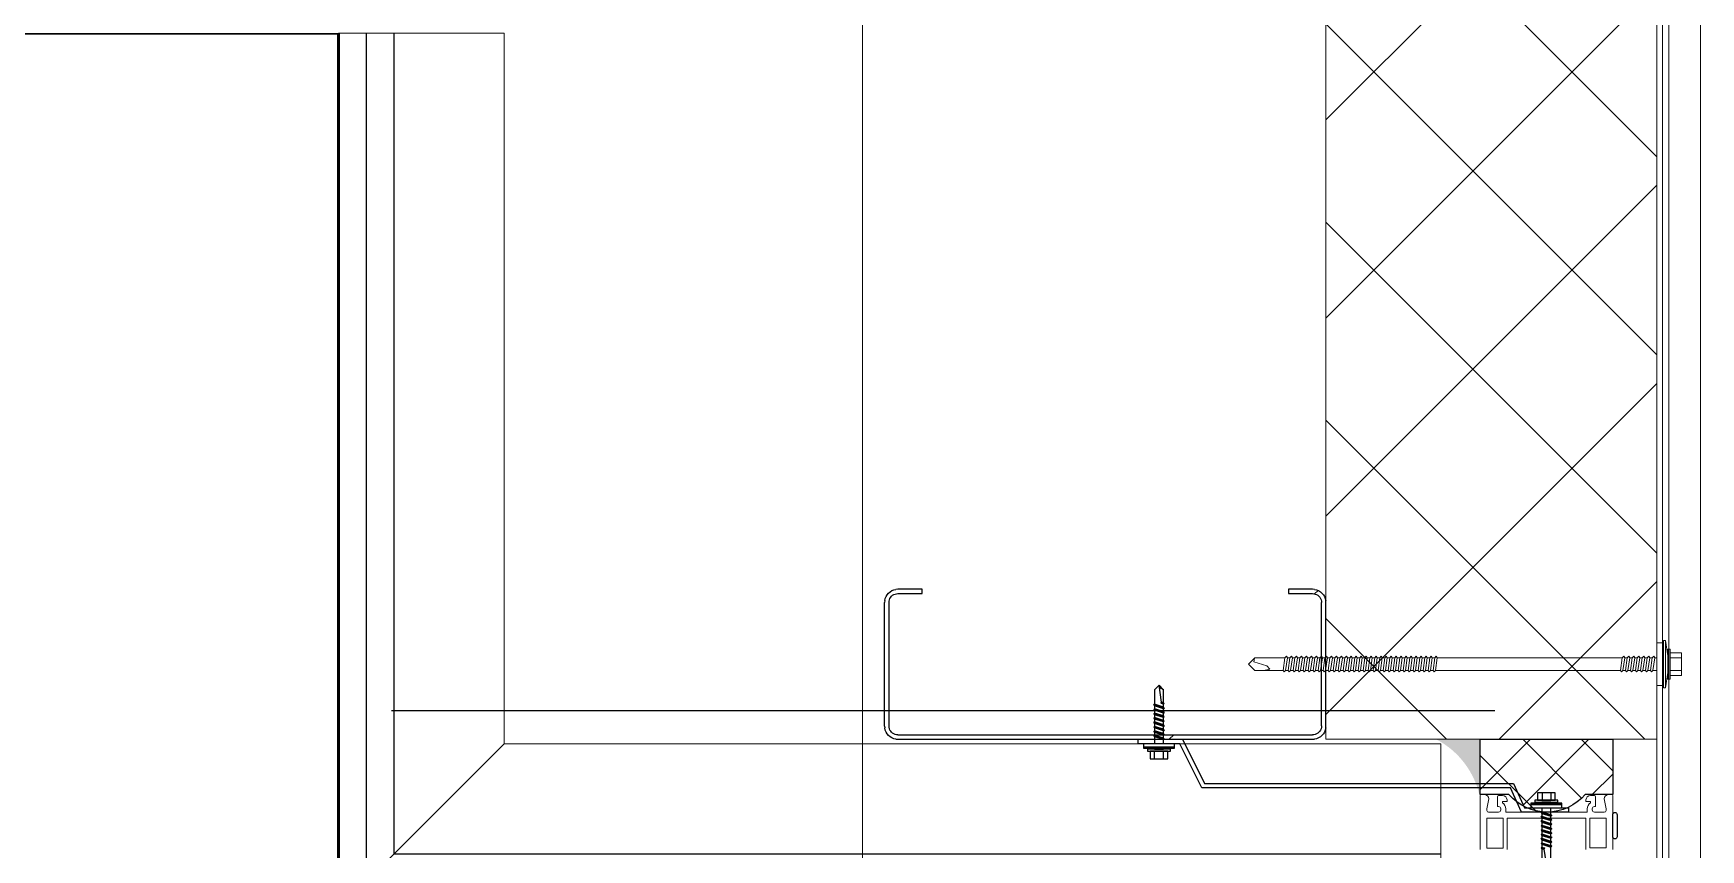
# Model space of a CAD drawing. Header units: metres. Extents: x -7665 to -5405, y -4871 to -3608.
# Drawn here: x -5483.862 to -5483.106, y -4858.132 to -4857.762 of the extents above; entities that cross this region are included whole.
import ezdxf

# ---------------------------------------------------------------- set-up
doc = ezdxf.new("R2010")
doc.units = ezdxf.units.M
doc.linetypes.add('XKITLINE00', pattern=[0])
doc.linetypes.add('Xref_level ST-8$0$DASHDOT', pattern=[25.4, 12.7, -6.35, 0, -6.35])
doc.layers.add('_5-1_Площадь помещений', color=2, linetype='Continuous', lineweight=30, plot=False)
for name, color, linetype in [('A-Wall', 113, 'Continuous'), ('A-WALL-PATT', 181, 'Continuous'), ('Part', 7, 'Continuous'), ('S-METL', 7, 'Continuous'), ('Стены ГКЛ (графика)', 7, 'Continuous')]:
    doc.layers.add(name, color=color, linetype=linetype)
for name, color, linetype, lineweight in [('S-WALL-PATT', 7, 'Continuous', 0), ('Выноски', 7, 'Continuous', 15), ('Обобщенные модели', 7, 'Continuous', 18), ('ОСИ', 250, 'Xref_level ST-8$0$DASHDOT', 5), ('Цоколь', 252, 'Continuous', 18)]:
    doc.layers.add(name, color=color, linetype=linetype, lineweight=lineweight)
doc.layers.add('ГКЛ (контур)', color=255, linetype='Continuous', plot=False)
doc.layers.add('Окна', color=7, linetype='Continuous', lineweight=9, true_color=0x0080c0)
pattern_1 = [(0, (12, 6), (3, 300), [3, -300]), (10, (108, 12), (-49.14003004104248, 295.9632704366632), [2.999999999999999, -299.9999999999998]), (20, (54, 78), (-99.78696513534288, 282.9338466657496), [3, -300]), (29.99999999999999, (120, 126), (-147.4019237886467, 261.3076211353316), [3, -300]), (40, (42.00000000000001, 144), (-190.5381495766049, 231.741695764753), [2.999999999999999, -299.9999999999998]), (49.99999999999999, (66, 216), (-227.8849701066338, 195.1344162353187), [3, -300]), (59.99999999999999, (24, 270), (-258.3076211353316, 152.5980762113534), [3, -300]), (70, (120, 264), (-280.8817258057955, 105.4251208600584), [2.999999999999999, -299.9999999999998]), (80, (192, 276), (-294.9213813706616, 55.04887655911575), [2.999999999999999, -299.9999999999998]), (90, (228, 204), (-300, 3.000000000000018), [3, -300]), (99.99999999999997, (288, 198), (-295.9632704366632, -49.14003004104247), [3, -299.9999999999999]), (110, (288, 90), (-282.9338466657496, -99.78696513534288), [3, -300]), (120, (234, 54), (-261.3076211353316, -147.4019237886466), [2.999999999999999, -299.9999999999998]), (130, (150, 72), (-231.741695764753, -190.5381495766049), [3, -300]), (140, (204, 126), (-195.1344162353188, -227.8849701066338), [3, -300]), (150, (150, 180), (-152.5980762113533, -258.3076211353316), [3, -300]), (160.0000000000001, (276, 12), (-105.4251208600585, -280.8817258057954), [3, -300])]

# ---------------------------------------------------------------- blocks, each defined once
blk = doc.blocks.new('*U53')
at = {"layer": 'S-WALL-PATT', "lineweight": 0, "true_color": 0x636466}
h = blk.add_hatch(dxfattribs=at)
h.set_pattern_fill('ANSI37', color=251, scale=20)
h.set_pattern_definition([(45, (0, 0), (-44.90128060534577, 44.90128060534577), []), (135, (0, 0), (-44.90128060534577, -44.90128060534576), [])])
h.paths.add_polyline_path([(-150, 0), (-1.4210854715202e-14, 0), (1.4210854715202e-14, 4329.999999999999), (-150, 4329.999999999999)])
at = {"color": 0}
blk.add_lwpolyline([(-150, 0), (0, 0), (0, 4329.999999999999), (-150, 4329.999999999999)], close=True, dxfattribs=at)
blk = doc.blocks.new('СТ1')
at = {"layer": 'Part', "linetype": 'XKITLINE00'}
for p, q in [((5.146110970526934, 70.90423054539133), (6, 70.96530189411715)), ((6.071430181153119, 68.96530189411715), (5.431467703077942, 68.91953087435104)), ((6, 70.96530189411715), (62, 70.96530189411715)), ((6.071430181153119, 68.96530189411715), (61.92856981884688, 68.96530189411715)), ((62.56853229692206, 68.91953087435104), (61.92856981884688, 68.96530189411715)), ((62, 70.96530189411715), (62.85388902947307, 70.90423054539133)), ((0, 64.96530189411715), (0.06107134884223342, 65.81919092370663)), ((0, -123.0346981058829), (0, 64.96530189411715)), ((2.045771019998938, 65.53383419092279), (2, 64.89387171296403)), ((2, -122.9632679247297), (2, 64.89387171296403)), ((65.87564456090331, 65.87564456101973), (67.45779197197407, 67.45779197209049)), ((66, 64.89387171296403), (65.95422898046672, 65.53383419092279)), ((66, 53.96530189411715), (66, 64.89387171296403)), ((67.93892865115777, 65.81919092370663), (68, 64.96530189411715)), ((68, 64.96530189411715), (68, 53.96530189411715)), ((68, 53.96530189411715), (66, 53.96530189411715)), ((0, 0), (2, 2)), ((66, -112.0346981058829), (68, -112.0346981058829)), ((66, -122.9632679247297), (66, -112.0346981058829)), ((68, -112.0346981058829), (68, -123.0346981058829)), ((0.06107134884223342, -123.8885871354723), (0, -123.0346981058829)), ((2, -122.9632679247297), (2.045771019998938, -123.6032304026885)), ((5.431467703077942, -126.9889270861167), (6.071430181153119, -127.0346981058829)), ((6.071430181153119, -127.0346981058829), (61.92856981884688, -127.0346981058829)), ((61.92856981884688, -127.0346981058829), (62.56853229692206, -126.9889270861167)), ((65.95422898046672, -123.6032304026885), (66, -122.9632679247297)), ((68, -123.0346981058829), (67.93892865115777, -123.8885871354723)), ((6, -129.0346981058829), (5.146110970526934, -128.973626757157)), ((6, -129.0346981058829), (62, -129.0346981058829)), ((62.85388902947307, -128.973626757157), (62, -129.0346981058829))]:
    blk.add_line(p, q, dxfattribs=at)
for centre, radius, start, end in [((6, 64.96530189411715), 5.99999999999228, 98.18181817978395, 171.8181818202161), ((6, 64.96530189411715), 3.994891212612249, 98.18181817978395, 171.8181818202161), ((62, 64.96530189411715), 3.994891212614952, 8.181818179783926, 81.81818182021608), ((62, 64.96530189411715), 5.999999999996499, 8.181818179783926, 81.81818182021608), ((6, -123.0346981058829), 6.000000000000719, 188.1818181797839, 261.8181818202161), ((6, -123.0346981058829), 3.994891212611036, 188.1818181797839, 261.8181818202161), ((62, -123.0346981058829), 3.994891212615256, 278.1818181797839, 351.8181818202161), ((62, -123.0346981058829), 5.999999999992887, 278.1818181797839, 351.8181818202161)]:
    blk.add_arc(centre, radius, start, end, dxfattribs=at)
blk = doc.blocks.new('scr_swp_150')
at = {"color": 0, "lineweight": 0, "ltscale": 10}
for p, q in [((-4, 10.75821146399539), (-5, 3.75821146402086)), ((-3, 10.75821146399539), (-4, 10.75821146399539)), ((-4, 10.75821146399539), (-4, -10.75821146399539)), ((-3, -10.75821146399539), (-3, 10.75821146399539)), ((0, 9.625768151992816), (-3, 9.625768151992816)), ((-3, 9.625768151992816), (-3, -9.625768151992816)), ((0, -9.625768151992816), (0, 9.625768151992816)), ((-6, 5.095994904011604), (-11.20000000000073, 5.095994904011604)), ((-11.20000000000073, 5.095994904011604), (-11.20000000000073, -5.095994904011604)), ((-6, 2.831108280006447), (-11.20000000000073, 2.831108280006447)), ((-5, 6.794659872000921), (-6, 6.794659872000921)), ((-6, 6.794659872000921), (-6, -6.794659872000921)), ((-6, -5.095994904011604), (-6, 5.095994904011604)), ((-5, -6.794659872000921), (-5, 6.794659872000921)), ((0.9606996713409899, 2.831108280006447), (0, 2.831108280006447)), ((0.9606996713409899, 2.831108280006447), (1.413676996085997, 3.623818598440266)), ((1.753409989687498, -2.831108279977343), (0.9606996713409899, 2.831108280006447)), ((1.413676996085997, 3.623818598440266), (2.093142983285361, 2.831108280006447)), ((3.22558629528794, 2.831108280006447), (2.093142983285361, 2.831108280006447)), ((2.093142983285361, 2.831108280006447), (2.885853301690076, -2.831108279977343)), ((3.22558629528794, 2.831108280006447), (2.093142983285361, 2.831108280006447)), ((3.22558629528794, 2.831108280006447), (3.678563620120258, 3.623818598440266)), ((4.018296613721759, -2.831108279977343), (3.22558629528794, 2.831108280006447)), ((3.678563620120258, 3.623818598440266), (4.358029607319622, 2.831108280006447)), ((5.490472919322201, 2.831108280006447), (4.358029607319622, 2.831108280006447)), ((4.358029607319622, 2.831108280006447), (5.150739925724338, -2.831108279977343)), ((5.490472919322201, 2.831108280006447), (4.358029607319622, 2.831108280006447)), ((5.490472919322201, 2.831108280006447), (5.943450244067208, 3.623818598440266)), ((6.283183237726917, -2.831108279977343), (5.490472919322201, 2.831108280006447)), ((5.943450244067208, 3.623818598440266), (6.62291623132478, 2.831108280006447)), ((7.755359543298255, 2.831108280006447), (6.62291623132478, 2.831108280006447)), ((6.62291623132478, 2.831108280006447), (7.415626549700391, -2.831108279977343)), ((7.755359543298255, 2.831108280006447), (6.622916231266572, 2.831108280006447)), ((7.755359543298255, 2.831108280006447), (8.208336868101469, 3.623818598440266)), ((8.54806986170297, -2.831108279977343), (7.755359543298255, 2.831108280006447)), ((8.208336868101469, 3.623818598440266), (8.887802855300833, 2.831108280006447)), ((10.02024616730341, 2.831108280006447), (8.887802855300833, 2.831108280006447)), ((8.887802855300833, 2.831108280006447), (9.680513173705549, -2.831108279977343)), ((10.02024616730341, 2.831108280006447), (8.887802855300833, 2.831108280006447)), ((10.02024616730341, 2.831108280006447), (10.47322349210663, 3.623818598440266)), ((10.81295648570813, -2.831108279977343), (10.02024616730341, 2.831108280006447)), ((10.47322349210663, 3.623818598440266), (11.15268947930599, 2.831108280006447)), ((12.28513279133767, 2.831108280006447), (11.15268947930599, 2.831108280006447)), ((11.15268947930599, 2.831108280006447), (11.9453997976816, -2.831108279977343)), ((12.28513279133767, 2.831108280006447), (11.15268947930599, 2.831108280006447)), ((12.28513279133767, 2.831108280006447), (12.73811011608268, 3.623818598440266)), ((13.07784310968418, -2.831108279977343), (12.28513279133767, 2.831108280006447)), ((12.73811011608268, 3.623818598440266), (13.41757610328204, 2.831108280006447)), ((14.55001941528462, 2.831108280006447), (13.41757610328204, 2.831108280006447)), ((13.41757610328204, 2.831108280006447), (14.21028642168676, -2.831108279977343)), ((14.55001941528462, 2.831108280006447), (13.41757610328204, 2.831108280006447)), ((14.55001941528462, 2.831108280006447), (15.00299674011694, 3.623818598440266)), ((15.34272973371844, -2.831108279977343), (14.55001941528462, 2.831108280006447)), ((15.00299674011694, 3.623818598440266), (15.68246272731631, 2.831108280006447)), ((99.5005885280043, 2.831108280011904), (15.68246272731631, 2.831108280006447)), ((15.68246272731631, 2.831108280006447), (16.47517304572102, -2.831108279977343)), ((16.81490603931888, 2.831108280008266), (15.68246272731631, 2.831108280006447)), ((99.5005885280043, 2.831108280011904), (99.95356585284026, 3.623818598445723)), ((100.2932988464381, -2.831108279971886), (99.5005885280043, 2.831108280011904)), ((99.95356585284026, 3.623818598445723), (100.633031840036, 2.831108280011904)), ((100.633031840036, 2.831108280011904), (101.4257421584407, -2.831108279971886)), ((101.7654751520386, 2.831108280011904), (100.633031840036, 2.831108280011904)), ((101.7654751520968, 2.831108280011904), (102.2184524768454, 3.623818598445723)), ((102.5581854704433, -2.831108279971886), (101.7654751520968, 2.831108280011904)), ((102.2184524768454, 3.623818598445723), (102.8979184640411, 2.831108280011904)), ((102.8979184640411, 2.831108280011904), (103.6906287824459, -2.831108279971886)), ((104.0303617760437, 2.831108280011904), (102.8979184640411, 2.831108280011904)), ((104.0303617760437, 2.831108280011904), (104.4833391008797, 3.623818598445723)), ((104.8230720944775, -2.831108279971886), (104.0303617760437, 2.831108280011904)), ((104.4833391008797, 3.623818598445723), (105.1628050880754, 2.831108280011904)), ((105.1628050880754, 2.831108280011904), (105.9555154064801, -2.831108279971886)), ((106.295248400078, 2.831108280011904), (105.1628050880754, 2.831108280011904)), ((106.295248400078, 2.831108280011904), (106.7482257248266, 3.623818598445723)), ((107.0879587184827, -2.831108279971886), (106.295248400078, 2.831108280011904)), ((106.7482257248266, 3.623818598445723), (107.4276917120806, 2.831108280011904)), ((107.4276917120806, 2.831108280011904), (108.2204020304562, -2.831108279971886)), ((108.560135024054, 2.831108280011904), (107.4276917120224, 2.831108280011904)), ((108.560135024054, 2.831108280011904), (109.0131123488609, 3.623818598445723)), ((109.3528453424587, -2.831108279971886), (108.560135024054, 2.831108280011904)), ((109.0131123488609, 3.623818598445723), (109.6925783360566, 2.831108280011904)), ((109.6925783360566, 2.831108280011904), (110.4852886544613, -2.831108279971886)), ((110.8250216480592, 2.831108280011904), (109.6925783360566, 2.831108280011904)), ((110.8250216480592, 2.831108280011904), (111.277998972866, 3.623818598445723)), ((111.6177319664639, -2.831108279971886), (110.8250216480592, 2.831108280011904)), ((111.277998972866, 3.623818598445723), (111.9574649600618, 2.831108280011904)), ((111.9574649600618, 2.831108280011904), (112.7501752784374, -2.831108279970067)), ((113.0899082720935, 2.831108280013723), (111.9574649600618, 2.831108280011904)), ((113.0899082720935, 2.831108280013723), (113.5428855968421, 3.623818598447542)), ((113.88261859044, -2.831108279970067), (113.0899082720935, 2.831108280013723)), ((113.5428855968421, 3.623818598447542), (114.2223515840378, 2.831108280013723)), ((114.2223515840378, 2.831108280013723), (115.0150619024425, -2.831108279970067)), ((115.3547948960404, 2.831108280013723), (114.2223515840378, 2.831108280013723)), ((115.3547948960404, 2.831108280013723), (115.8077722208764, 3.623818598447542)), ((116.1475052144742, -2.831108279970067), (115.3547948960404, 2.831108280013723)), ((115.8077722208764, 3.623818598447542), (116.4872382080721, 2.831108280013723)), ((116.4872382080721, 2.831108280013723), (117.2799485264768, -2.831108279970067)), ((117.6196815200747, 2.831108280013723), (116.4872382080721, 2.831108280013723)), ((117.6196815200747, 2.831108280013723), (118.0726588448233, 3.623818598447542)), ((118.4123918384212, -2.831108279970067), (117.6196815200747, 2.831108280013723)), ((118.0726588448233, 3.623818598447542), (118.752124832019, 2.831108280013723)), ((118.752124832019, 2.831108280013723), (119.5448351504529, -2.831108279970067)), ((119.8845681440507, 2.831108280013723), (118.752124832019, 2.831108280013723)), ((119.8845681440507, 2.831108280013723), (120.3375454687994, 3.623818598447542)), ((120.6772784623972, -2.831108279970067), (119.8845681440507, 2.831108280013723)), ((120.3375454687994, 3.623818598447542), (121.0170114559951, 2.831108280013723)), ((121.0170114559951, 2.831108280013723), (121.8097217743998, -2.831108279970067)), ((122.1494547679977, 2.831108280013723), (121.0170114559951, 2.831108280013723)), ((122.1494547679977, 2.831108280013723), (122.6024320928336, 3.623818598447542)), ((122.9421650864315, -2.831108279970067), (122.1494547679977, 2.831108280013723)), ((122.6024320928336, 3.623818598447542), (123.2818980800294, 2.831108280013723)), ((123.2818980800294, 2.831108280013723), (124.0746083984341, -2.831108279970067)), ((124.4143413920319, 2.831108280013723), (123.2818980800294, 2.831108280013723)), ((124.4143413920319, 2.831108280013723), (124.8673187167806, 3.623818598447542)), ((125.2070517104366, -2.831108279970067), (124.4143413920319, 2.831108280013723)), ((124.8673187167806, 3.623818598447542), (125.5467847040345, 2.831108280013723)), ((125.5467847040345, 2.831108280013723), (126.3394950224101, -2.831108279970067)), ((126.679228016008, 2.831108280013723), (125.5467847039763, 2.831108280013723)), ((126.679228016008, 2.831108280013723), (127.1322053408148, 3.623818598447542)), ((127.4719383344127, -2.831108279970067), (126.679228016008, 2.831108280013723)), ((127.1322053408148, 3.623818598447542), (127.8116713280106, 2.831108280013723)), ((127.8116713280106, 2.831108280013723), (128.6043816464153, -2.831108279970067)), ((128.9441146400131, 2.831108280013723), (127.8116713280106, 2.831108280013723)), ((128.9441146400131, 2.831108280013723), (129.39709196482, 3.623818598447542)), ((129.7368249584179, -2.831108279970067), (128.9441146400131, 2.831108280013723)), ((129.39709196482, 3.623818598447542), (130.0765579520157, 2.831108280013723)), ((130.0765579520157, 2.831108280013723), (130.8692682703913, -2.831108279970067)), ((131.2090012640474, 2.831108280013723), (130.0765579520157, 2.831108280013723)), ((131.2090012640474, 2.831108280013723), (131.661978588796, 3.623818598447542)), ((132.0017115823939, -2.831108279970067), (131.2090012640474, 2.831108280013723)), ((131.661978588796, 3.623818598447542), (132.3414445759918, 2.831108280013723)), ((132.3414445759918, 2.831108280013723), (133.1341548943965, -2.831108279970067)), ((133.4738878879944, 2.831108280013723), (132.3414445759918, 2.831108280013723)), ((133.4738878879944, 2.831108280013723), (133.9268652128303, 3.623818598447542)), ((134.2665982064282, -2.831108279970067), (133.4738878879944, 2.831108280013723)), ((133.9268652128303, 3.623818598447542), (134.606331200026, 2.831108280013723)), ((134.606331200026, 2.831108280013723), (135.3990415184307, -2.831108279970067)), ((135.7387745120286, 2.831108280013723), (134.606331200026, 2.831108280013723)), ((135.7387745120286, 2.831108280013723), (136.1917518367773, 3.623818598447542)), ((136.5314848303751, -2.831108279970067), (135.7387745120286, 2.831108280013723)), ((136.1917518367773, 3.623818598447542), (136.871217823973, 2.831108280013723)), ((136.871217823973, 2.831108280013723), (137.6639281424068, -2.831108279970067)), ((138.0036611360047, 2.831108280013723), (136.871217823973, 2.831108280013723)), ((138.0036611360047, 2.831108280013723), (138.4566384608115, 3.623818598447542)), ((138.7963714544094, -2.831108279970067), (138.0036611360047, 2.831108280013723)), ((138.4566384608115, 3.623818598447542), (139.1361044480072, 2.831108280013723)), ((139.1361044480072, 2.831108280013723), (139.928814766412, -2.831108279970067)), ((140.2685477600098, 2.831108280013723), (139.1361044480072, 2.831108280013723)), ((140.2685477600098, 2.831108280013723), (140.7215250848458, 3.623818598447542)), ((141.0612580784436, -2.831108279970067), (140.2685477600098, 2.831108280013723)), ((140.7215250848458, 3.623818598447542), (141.4009910720415, 2.831108280013723)), ((141.4009910720415, 2.831108280013723), (142.193701390388, -2.831108279970067)), ((142.5334343839859, 2.831108280013723), (141.4009910720415, 2.831108280013723)), ((142.5334343840441, 2.831108280013723), (142.9864117087927, 3.623818598447542)), ((143.3261447023906, -2.831108279970067), (142.5334343840441, 2.831108280013723)), ((142.9864117087927, 3.623818598447542), (143.6658776959885, 2.831108280013723)), ((143.6658776959885, 2.831108280013723), (144.4585880144223, -2.831108279970067)), ((144.7983210080201, 2.831108280013723), (143.6658776959885, 2.831108280013723)), ((144.7983210080201, 2.831108280013723), (145.251298332827, 3.623818598447542)), ((145.5910313264249, -2.831108279970067), (144.7983210080201, 2.831108280013723)), ((145.251298332827, 3.623818598447542), (145.9307643200227, 2.831108280013723)), ((145.9307643200227, 2.831108280013723), (146.7234746384274, -2.831108279970067)), ((147.0632076320253, 2.831108280013723), (145.9307643200227, 2.831108280013723)), ((147.0632076320253, 2.831108280013723), (147.516184956803, 3.623818598447542)), ((147.8559179504009, -2.831108279970067), (147.0632076320253, 2.831108280013723)), ((147.516184956803, 3.623818598447542), (148.1956509439988, 2.831108280013723)), ((148.1956509439988, 2.831108280013723), (148.9883612624035, -2.831108279970067)), ((149.3280942560014, 2.831108280013723), (148.1956509439988, 2.831108280013723)), ((149.3280942560014, 2.831108280013723), (149.7810715808082, 3.623818598447542)), ((150.1208045744061, -2.831108279970067), (149.3280942560014, 2.831108280013723)), ((149.7810715808082, 3.623818598447542), (150.4605375680039, 2.831108280013723)), ((150.4605375680039, 2.831108280013723), (151.2532478864086, -2.831108279970067)), ((151.5929808800065, 2.831108280013723), (150.4605375680039, 2.831108280013723)), ((151.5929808800065, 2.831108280013723), (152.0459582048425, 3.623818598447542)), ((152.3856911984403, -2.831108279970067), (151.5929808800065, 2.831108280013723)), ((152.0459582048425, 3.623818598447542), (152.7254241920382, 2.831108280013723)), ((152.7254241920382, 2.831108280013723), (153.5181345104429, -2.831108279970067)), ((153.8578675040408, 2.831108280013723), (152.7254241920382, 2.831108280013723)), ((153.8578675040408, 2.831108280013723), (154.3108448287894, 3.623818598447542)), ((154.6505778223873, -2.831108279970067), (153.8578675040408, 2.831108280013723)), ((154.3108448287894, 3.623818598447542), (154.9903108159851, 2.831108280013723)), ((154.9903108159851, 2.831108280013723), (155.783021134419, -2.831108279970067)), ((156.1227541280168, 2.831108280015542), (154.9903108159851, 2.831108280013723)), ((156.1227541280168, 2.831108280015542), (156.5757314528237, 3.623818598449361)), ((156.9154644464215, -2.831108279968248), (156.1227541280168, 2.831108280015542)), ((156.5757314528237, 3.623818598449361), (157.2551974400194, 2.831108280015542)), ((157.2551974400194, 2.831108280015542), (158.0479077584241, -2.831108279968248)), ((158.387640752022, 2.831108280015542), (157.2551974400194, 2.831108280015542)), ((158.387640752022, 2.831108280015542), (158.8406180767997, 3.623818598449361)), ((159.1803510703976, -2.831108279968248), (158.387640752022, 2.831108280015542)), ((158.8406180767997, 3.623818598449361), (159.5200840639955, 2.831108280015542)), ((159.5200840639955, 2.831108280015542), (160.3127943824002, -2.831108279968248)), ((160.652527375998, 2.831108280015542), (159.5200840639955, 2.831108280015542)), ((160.652527375998, 2.831108280015542), (161.1055047008049, 3.623818598449361)), ((161.4452376944027, -2.831108279968248), (160.652527375998, 2.831108280015542)), ((161.1055047008049, 3.623818598449361), (161.7849706880006, 2.831108280015542)), ((161.7849706880006, 2.831108280015542), (162.5776810064344, -2.831108279968248)), ((162.9174140000323, 2.831108280015542), (161.7849706880006, 2.831108280015542)), ((162.9174140000323, 2.831108280015542), (163.3703913248391, 3.623818598449361)), ((163.710124318437, -2.831108279968248), (162.9174140000323, 2.831108280015542)), ((163.3703913248391, 3.623818598449361), (164.0498573120349, 2.831108280015542)), ((164.0498573120349, 2.831108280015542), (164.8425676303814, -2.831108279968248)), ((165.1823006239792, 2.831108280015542), (164.0498573120349, 2.831108280015542)), ((165.1823006240375, 2.831108280015542), (165.6352779488152, 3.623818598449361)), ((165.9750109424131, -2.831108279968248), (165.1823006240375, 2.831108280015542)), ((165.6352779488152, 3.623818598449361), (166.3147439360109, 2.831108280015542)), ((166.3147439360109, 2.831108280015542), (167.1074542544156, -2.831108279968248)), ((167.4471872480135, 2.831108280015542), (166.3147439360109, 2.831108280015542)), ((167.4471872480135, 2.831108280015542), (167.9001645728204, 3.623818598449361)), ((168.2398975664182, -2.831108279968248), (167.4471872480135, 2.831108280015542)), ((167.9001645728204, 3.623818598449361), (168.5796305600161, 2.831108280015542)), ((168.5796305600161, 2.831108280015542), (182.1689503039888, 2.831108280015542)), ((168.5796305600161, 2.831108280015542), (169.3723408784208, -2.831108279968248)), ((176.733222406423, -0.6794659872011835), (182.6219276287957, 1.132443311997122)), ((182.1688917200081, 2.831108280015542), (185, 1.637090463191271e-11)), ((185, 1.637090463191271e-11), (182.1688917200663, -2.831108279968248)), ((182.6219276287957, 1.132443311997122), (182.3105057180001, 2.689552866004306)), ((-6, -2.831108279977343), (-11.20000000000073, -2.831108279977343)), ((-11.20000000000073, -5.095994904011604), (-6, -5.095994904011604)), ((-6, -6.794659872000921), (-5, -6.794659872000921)), ((-5, -3.758211463995394), (-4, -10.75821146399539)), ((1.753409989687498, -2.831108279977343), (0, -2.831108279977343)), ((2.432875976883224, -3.51057426717307), (1.753409989687498, -2.831108279977343)), ((2.885853301690076, -2.831108279977343), (2.432875976883224, -3.51057426717307)), ((4.018296613721759, -2.831108279977343), (2.885853301690076, -2.831108279977343)), ((4.018296613721759, -2.831108279977343), (2.885853301690076, -2.831108279977343)), ((4.697762600917486, -3.51057426717307), (4.018296613721759, -2.831108279977343)), ((5.150739925724338, -2.831108279977343), (4.697762600917486, -3.51057426717307)), ((6.283183237726917, -2.831108279977343), (5.150739925724338, -2.831108279977343)), ((6.283183237668709, -2.831108279977343), (5.150739925724338, -2.831108279977343)), ((6.962649224922643, -3.51057426717307), (6.283183237726917, -2.831108279977343)), ((7.415626549700391, -2.831108279977343), (6.962649224922643, -3.51057426717307)), ((8.54806986170297, -2.831108279977343), (7.415626549700391, -2.831108279977343)), ((8.54806986170297, -2.831108279977343), (7.415626549700391, -2.831108279977343)), ((9.227535848898697, -3.51057426717307), (8.54806986170297, -2.831108279977343)), ((9.680513173705549, -2.831108279977343), (9.227535848898697, -3.51057426717307)), ((10.81295648570813, -2.831108279977343), (9.680513173705549, -2.831108279977343)), ((10.81295648570813, -2.831108279977343), (9.680513173705549, -2.831108279977343)), ((11.49242247290385, -3.51057426717307), (10.81295648570813, -2.831108279977343)), ((11.9453997976816, -2.831108279977343), (11.49242247290385, -3.51057426717307)), ((13.07784310968418, -2.831108279977343), (11.9453997976816, -2.831108279977343)), ((13.07784310968418, -2.831108279977343), (11.9453997976816, -2.831108279977343)), ((13.75730909687991, -3.51057426717307), (13.07784310968418, -2.831108279977343)), ((14.21028642168676, -2.831108279977343), (13.75730909687991, -3.51057426717307)), ((15.34272973371844, -2.831108279977343), (14.21028642168676, -2.831108279977343)), ((15.34272973371844, -2.831108279977343), (14.21028642168676, -2.831108279977343)), ((16.02219572091417, -3.51057426717307), (15.34272973371844, -2.831108279977343)), ((16.47517304572102, -2.831108279977343), (16.02219572091417, -3.51057426717307)), ((100.2932988464381, -2.831108279971886), (16.47517304572102, -2.831108279977343)), ((100.9727648336338, -3.510574267167613), (100.2932988464381, -2.831108279971886)), ((101.4257421584407, -2.831108279971886), (100.9727648336338, -3.510574267167613)), ((102.5581854703851, -2.831108279971886), (101.4257421584407, -2.831108279971886)), ((103.237651457639, -3.510574267167613), (102.5581854704433, -2.831108279971886)), ((103.6906287824459, -2.831108279971886), (103.237651457639, -3.510574267167613)), ((104.8230720944775, -2.831108279971886), (103.6906287824459, -2.831108279971886)), ((105.5025380816733, -3.510574267167613), (104.8230720944775, -2.831108279971886)), ((105.9555154064801, -2.831108279971886), (105.5025380816733, -3.510574267167613)), ((107.0879587184245, -2.831108279971886), (105.9555154064801, -2.831108279971886)), ((107.7674247056784, -3.510574267167613), (107.0879587184827, -2.831108279971886)), ((108.2204020304562, -2.831108279971886), (107.7674247056784, -3.510574267167613)), ((109.3528453424587, -2.831108279971886), (108.2204020304562, -2.831108279971886)), ((110.0323113296545, -3.510574267167613), (109.3528453424587, -2.831108279971886)), ((110.4852886544613, -2.831108279971886), (110.0323113296545, -3.510574267167613)), ((111.6177319664639, -2.831108279971886), (110.4852886544613, -2.831108279971886)), ((112.2971979536596, -3.510574267167613), (111.6177319664639, -2.831108279971886)), ((112.7501752784374, -2.831108279970067), (112.2971979536596, -3.510574267167613)), ((113.88261859044, -2.831108279970067), (112.7501752784374, -2.831108279970067)), ((114.5620845776357, -3.510574267165794), (113.88261859044, -2.831108279970067)), ((115.0150619024425, -2.831108279970067), (114.5620845776357, -3.510574267165794)), ((116.1475052144742, -2.831108279970067), (115.0150619024425, -2.831108279970067)), ((116.8269712016699, -3.510574267165794), (116.1475052144742, -2.831108279970067)), ((117.2799485264768, -2.831108279970067), (116.8269712016699, -3.510574267165794)), ((118.4123918384212, -2.831108279970067), (117.2799485264768, -2.831108279970067)), ((119.0918578256751, -3.510574267165794), (118.4123918384212, -2.831108279970067)), ((119.5448351504529, -2.831108279970067), (119.0918578256751, -3.510574267165794)), ((120.6772784623972, -2.831108279970067), (119.5448351504529, -2.831108279970067)), ((121.356744449593, -3.510574267165794), (120.6772784623972, -2.831108279970067)), ((121.8097217743998, -2.831108279970067), (121.356744449593, -3.510574267165794)), ((122.9421650864315, -2.831108279970067), (121.8097217743998, -2.831108279970067)), ((123.6216310736272, -3.510574267165794), (122.9421650864315, -2.831108279970067)), ((124.0746083984341, -2.831108279970067), (123.6216310736272, -3.510574267165794)), ((125.2070517103784, -2.831108279970067), (124.0746083984341, -2.831108279970067)), ((125.8865176976324, -3.510574267165794), (125.2070517104366, -2.831108279970067)), ((126.3394950224101, -2.831108279970067), (125.8865176976324, -3.510574267165794)), ((127.4719383344127, -2.831108279970067), (126.3394950224101, -2.831108279970067)), ((128.1514043216084, -3.510574267165794), (127.4719383344127, -2.831108279970067)), ((128.6043816464153, -2.831108279970067), (128.1514043216084, -3.510574267165794)), ((129.7368249584179, -2.831108279970067), (128.6043816464153, -2.831108279970067)), ((130.4162909456136, -3.510574267165794), (129.7368249584179, -2.831108279970067)), ((130.8692682703913, -2.831108279970067), (130.4162909456136, -3.510574267165794)), ((132.0017115823939, -2.831108279970067), (130.8692682703913, -2.831108279970067)), ((132.6811775695896, -3.510574267165794), (132.0017115823939, -2.831108279970067)), ((133.1341548943965, -2.831108279970067), (132.6811775695896, -3.510574267165794)), ((134.2665982064282, -2.831108279970067), (133.1341548943965, -2.831108279970067)), ((134.9460641936239, -3.510574267165794), (134.2665982064282, -2.831108279970067)), ((135.3990415184307, -2.831108279970067), (134.9460641936239, -3.510574267165794)), ((136.5314848303751, -2.831108279970067), (135.3990415184307, -2.831108279970067)), ((137.2109508176291, -3.510574267165794), (136.5314848303751, -2.831108279970067)), ((137.6639281424068, -2.831108279970067), (137.2109508176291, -3.510574267165794)), ((138.7963714544094, -2.831108279970067), (137.6639281424068, -2.831108279970067)), ((139.4758374416051, -3.510574267165794), (138.7963714544094, -2.831108279970067)), ((139.928814766412, -2.831108279970067), (139.4758374416051, -3.510574267165794)), ((141.0612580784436, -2.831108279970067), (139.928814766412, -2.831108279970067)), ((141.7407240656394, -3.510574267165794), (141.0612580784436, -2.831108279970067)), ((142.193701390388, -2.831108279970067), (141.7407240656394, -3.510574267165794)), ((143.3261447023906, -2.831108279970067), (142.193701390388, -2.831108279970067)), ((144.0056106895863, -3.510574267165794), (143.3261447023906, -2.831108279970067)), ((144.4585880144223, -2.831108279970067), (144.0056106895863, -3.510574267165794)), ((145.5910313264249, -2.831108279970067), (144.4585880144223, -2.831108279970067)), ((146.2704973136206, -3.510574267165794), (145.5910313264249, -2.831108279970067)), ((146.7234746384274, -2.831108279970067), (146.2704973136206, -3.510574267165794)), ((147.8559179504009, -2.831108279970067), (146.7234746384274, -2.831108279970067)), ((148.5353839376257, -3.510574267165794), (147.8559179504009, -2.831108279970067)), ((148.9883612624035, -2.831108279970067), (148.5353839376257, -3.510574267165794)), ((150.1208045744061, -2.831108279970067), (148.9883612624035, -2.831108279970067)), ((150.8002705616018, -3.510574267165794), (150.1208045744061, -2.831108279970067)), ((151.2532478864086, -2.831108279970067), (150.8002705616018, -3.510574267165794)), ((152.3856911984403, -2.831108279970067), (151.2532478864086, -2.831108279970067)), ((153.0651571856361, -3.510574267165794), (152.3856911984403, -2.831108279970067)), ((153.5181345104429, -2.831108279970067), (153.0651571856361, -3.510574267165794)), ((154.6505778223873, -2.831108279970067), (153.5181345103847, -2.831108279970067)), ((155.330043809583, -3.510574267165794), (154.6505778223873, -2.831108279970067)), ((155.783021134419, -2.831108279970067), (155.330043809583, -3.510574267165794)), ((156.9154644464215, -2.831108279968248), (155.783021134419, -2.831108279970067)), ((157.5949304336173, -3.510574267163975), (156.9154644464215, -2.831108279968248)), ((158.0479077584241, -2.831108279968248), (157.5949304336173, -3.510574267163975)), ((159.1803510703976, -2.831108279968248), (158.0479077584241, -2.831108279968248)), ((159.8598170576515, -3.510574267163975), (159.1803510703976, -2.831108279968248)), ((160.3127943824002, -2.831108279968248), (159.8598170576515, -3.510574267163975)), ((161.4452376944027, -2.831108279968248), (160.3127943824002, -2.831108279968248)), ((162.1247036815985, -3.510574267163975), (161.4452376944027, -2.831108279968248)), ((162.5776810064344, -2.831108279968248), (162.1247036815985, -3.510574267163975)), ((163.710124318437, -2.831108279968248), (162.5776810064344, -2.831108279968248)), ((164.3895903056327, -3.510574267163975), (163.710124318437, -2.831108279968248)), ((164.8425676303814, -2.831108279968248), (164.3895903056327, -3.510574267163975)), ((165.9750109424131, -2.831108279968248), (164.8425676303814, -2.831108279968248)), ((166.6544769296088, -3.510574267163975), (165.9750109424131, -2.831108279968248)), ((167.1074542544156, -2.831108279968248), (166.6544769296088, -3.510574267163975)), ((168.2398975664182, -2.831108279968248), (167.1074542544156, -2.831108279968248)), ((168.9193635536139, -3.510574267163975), (168.2398975664182, -2.831108279968248)), ((169.3723408784208, -2.831108279968248), (168.9193635536139, -3.510574267163975)), ((182.168950304047, -2.831108279968248), (169.3723408784208, -2.831108279968248)), ((175.3742904320316, -2.264886624010614), (176.733222406423, -0.6794659872011835)), ((178.2053987120235, -2.831108279968248), (175.3742904320316, -2.264886624010614)), ((-4, -10.75821146399539), (-3, -10.75821146399539)), ((-3, -9.625768151992816), (0, -9.625768151992816))]:
    blk.add_line(p, q, dxfattribs=at)
blk = doc.blocks.new('29-4.8-drill')
at = {"color": 0, "ltscale": 100}
for p, q in [((-6.80000000000291, 4), (-3.400000000001455, 4)), ((-6.80000000000291, -4), (-6.80000000000291, 4)), ((-6.80000000000291, 2), (-3.400000000001455, 2)), ((-3.400000000001455, 5.25), (-2.5, 5.25)), ((-3.400000000001455, -5.25), (-3.400000000001455, 5.25)), ((-3.400000000001455, 4), (-3.400000000001455, -4)), ((-2.5, 5.25), (-2.5, -5.25)), ((-2.5, -2.049999999995634), (-2.5, 2.05000000000291)), ((-2.5, 2.05000000000291), (-2, 2.05000000000291)), ((-2, 7), (-1.5, 7)), ((-2, -7), (-2, 7)), ((-1.5, 7), (-1.5, -7)), ((-1.5, 7), (0, 7)), ((-1.5, -7), (-1.5, 7)), ((0, 7), (0, -7)), ((0, 2.049999999995634), (1.863843876330066, 2.05000000000291)), ((2.21384387632861, 2.400000000001455), (1.863843876330066, 2.05000000000291)), ((1.863843876330066, 2.05000000000291), (3.150000000037835, -2.049999999995634)), ((2.213843876321334, 2.400000000001455), (3.5, -2.400000000001455)), ((2.213843876314058, 2.400000000001455), (2.563843876312603, 2.05000000000291)), ((2.563843876312603, 2.05000000000291), (3.863843876330066, 2.05000000000291)), ((2.563843876312603, 2.05000000000291), (3.850000000013097, -2.049999999988358)), ((4.21384387632861, 2.400000000001455), (3.863843876330066, 2.05000000000291)), ((3.863843876330066, 2.05000000000291), (5.150000000037835, -2.049999999995634)), ((4.213843876321334, 2.400000000001455), (5.5, -2.400000000001455)), ((4.213843876314058, 2.400000000001455), (4.563843876312603, 2.05000000000291)), ((4.563843876312603, 2.05000000000291), (5.863843876330066, 2.05000000000291)), ((4.563843876312603, 2.05000000000291), (5.850000000013097, -2.049999999988358)), ((6.21384387632861, 2.400000000001455), (5.863843876330066, 2.05000000000291)), ((5.863843876330066, 2.05000000000291), (7.150000000037835, -2.049999999995634)), ((6.213843876321334, 2.400000000001455), (7.5, -2.400000000001455)), ((6.213843876314058, 2.400000000001455), (6.563843876312603, 2.05000000000291)), ((6.563843876312603, 2.05000000000291), (7.863843876330066, 2.05000000000291)), ((6.563843876312603, 2.05000000000291), (7.850000000013097, -2.049999999988358)), ((8.21384387632861, 2.400000000001455), (7.863843876330066, 2.05000000000291)), ((7.863843876330066, 2.05000000000291), (9.150000000037835, -2.049999999995634)), ((8.213843876321334, 2.400000000001455), (9.5, -2.400000000001455)), ((8.213843876314058, 2.400000000001455), (8.563843876312603, 2.05000000000291)), ((8.563843876312603, 2.05000000000291), (9.863843876330066, 2.05000000000291)), ((8.563843876312603, 2.05000000000291), (9.850000000013097, -2.049999999988358)), ((10.21384387632861, 2.400000000001455), (9.863843876330066, 2.05000000000291)), ((9.863843876330066, 2.05000000000291), (11.15000000003783, -2.049999999995634)), ((10.21384387632133, 2.400000000001455), (11.5, -2.400000000001455)), ((10.21384387631406, 2.400000000001455), (10.5638438763126, 2.05000000000291)), ((10.5638438763126, 2.05000000000291), (11.86384387633007, 2.05000000000291)), ((10.5638438763126, 2.05000000000291), (11.8500000000131, -2.049999999988358)), ((12.21384387632861, 2.400000000001455), (11.86384387633007, 2.05000000000291)), ((11.86384387633007, 2.05000000000291), (13.15000000003783, -2.049999999995634)), ((12.21384387632133, 2.400000000001455), (13.5, -2.400000000001455)), ((12.21384387631406, 2.400000000001455), (12.5638438763126, 2.05000000000291)), ((12.5638438763126, 2.05000000000291), (13.86384387633007, 2.05000000000291)), ((12.5638438763126, 2.05000000000291), (13.8500000000131, -2.049999999988358)), ((14.21384387632861, 2.400000000001455), (13.86384387633007, 2.05000000000291)), ((13.86384387633007, 2.05000000000291), (15.15000000003783, -2.049999999995634)), ((14.21384387632133, 2.400000000001455), (15.5, -2.400000000001455)), ((14.21384387631406, 2.400000000001455), (14.5638438763126, 2.05000000000291)), ((14.5638438763126, 2.05000000000291), (15.86384387633007, 2.05000000000291)), ((14.5638438763126, 2.05000000000291), (15.8500000000131, -2.049999999988358)), ((16.21384387632861, 2.400000000001455), (15.86384387633007, 2.05000000000291)), ((15.86384387633007, 2.05000000000291), (17.15000000003783, -2.049999999995634)), ((16.21384387632133, 2.400000000001455), (17.5, -2.400000000001455)), ((16.21384387631406, 2.400000000001455), (16.5638438763126, 2.05000000000291)), ((16.5638438763126, 2.05000000000291), (17.86384387633007, 2.05000000000291)), ((16.5638438763126, 2.05000000000291), (17.8500000000131, -2.049999999988358)), ((18.21384387632861, 2.400000000001455), (17.86384387633007, 2.05000000000291)), ((17.86384387633007, 2.05000000000291), (18.15347677590034, 1.126710154894681)), ((18.50347677589161, 0.7767101549034123), (18.15347677589307, 1.126710154901957)), ((18.21384387632133, 2.400000000001455), (18.61809201786673, 0.8913253968930803)), ((18.21384387631406, 2.400000000001455), (18.5638438763126, 2.05000000000291)), ((18.50347677587706, 0.7767101549034123), (18.85347677587561, 1.126710154901957)), ((18.5638438763126, 2.05000000000291), (24.44999999998254, 2.05000000000291)), ((18.5638438763126, 2.05000000000291), (18.85347677588288, 1.126710154909233)), ((18.85347677587561, 1.126710154901957), (26.50000000000728, 0)), ((26.49999999999272, 0), (24.44999999998254, 2.05000000000291)), ((24.44999999998254, 2.05000000000291), (25.51833517263003, 0.1446476650016848)), ((-6.80000000000291, -2), (-3.400000000001455, -2)), ((-3.400000000001455, -4), (-6.80000000000291, -4)), ((-2.5, -5.25), (-3.400000000001455, -5.25)), ((-2, -2.049999999995634), (-2.5, -2.049999999995634)), ((-1.5, -7), (-2, -7)), ((0, -7), (-1.5, -7)), ((3.150000000037835, -2.049999999995634), (0, -2.049999999995634)), ((3.500000000029104, -2.399999999986903), (3.150000000030559, -2.049999999988358)), ((3.500000000014552, -2.399999999986903), (3.850000000013097, -2.049999999988358)), ((5.150000000037835, -2.049999999995634), (3.850000000005821, -2.049999999995634)), ((5.500000000029104, -2.399999999986903), (5.150000000030559, -2.049999999988358)), ((5.500000000014552, -2.399999999986903), (5.850000000013097, -2.049999999988358)), ((7.150000000037835, -2.049999999995634), (5.850000000005821, -2.049999999995634)), ((7.500000000029104, -2.399999999986903), (7.150000000030559, -2.049999999988358)), ((7.500000000014552, -2.399999999986903), (7.850000000013097, -2.049999999988358)), ((9.150000000037835, -2.049999999995634), (7.850000000005821, -2.049999999995634)), ((9.500000000029104, -2.399999999986903), (9.150000000030559, -2.049999999988358)), ((9.500000000014552, -2.399999999986903), (9.850000000013097, -2.049999999988358)), ((11.15000000003783, -2.049999999995634), (9.85000000000582, -2.049999999995634)), ((11.5000000000291, -2.399999999986903), (11.15000000003056, -2.049999999988358)), ((11.50000000001455, -2.399999999986903), (11.8500000000131, -2.049999999988358)), ((13.15000000003783, -2.049999999995634), (11.85000000000582, -2.049999999995634)), ((13.5000000000291, -2.399999999986903), (13.15000000003056, -2.049999999988358)), ((13.50000000001455, -2.399999999986903), (13.8500000000131, -2.049999999988358)), ((15.15000000003783, -2.049999999995634), (13.85000000000582, -2.049999999995634)), ((15.5000000000291, -2.399999999986903), (15.15000000003056, -2.049999999988358)), ((15.50000000001455, -2.399999999986903), (15.8500000000131, -2.049999999988358)), ((17.15000000003783, -2.049999999995634), (15.85000000000582, -2.049999999995634)), ((17.5000000000291, -2.399999999986903), (17.15000000003056, -2.049999999988358)), ((17.50000000001455, -2.399999999986903), (17.8500000000131, -2.049999999988358)), ((24.45000000000437, -2.049999999995634), (17.85000000000582, -2.049999999995634)), ((26.49999999999272, -1.455191522836685e-11), (24.45000000000437, -2.049999999995634))]:
    blk.add_line(p, q, dxfattribs=at)
blk = doc.blocks.new('ОК-1 1200 (ширина проема)')
at = {"layer": 'S-WALL-PATT'}
h = blk.add_hatch(color=256, dxfattribs=at)
h.dxf.hatch_style = 1
edge = h.paths.add_edge_path()
edge.add_line((1173, 80), (1200.000000042841, 80))
edge.add_line((1200.000000042841, 80), (1200.000000042841, 100))
edge.add_arc((1165.928707857151, 117.7712444657227), 38.42746519164959, -79.39619556917768, -27.546093783446793, ccw=False)
h = blk.add_hatch(dxfattribs=at)
h.set_pattern_fill('ANSI37', color=256, scale=150)
h.set_pattern_definition([(45, (-17085, -9191.362745019025), (-13.25825214724777, 13.25825214724777), []), (135, (-17085, -9191.362745019025), (-13.25825214724777, -13.25825214724776), [])])
edge = h.paths.add_edge_path()
edge.add_line((1175, 80), (1200.000000042841, 80))
edge.add_line((1200.000000042841, 80), (1200.000000042841, 20))
edge.add_line((1200.000000042841, 20), (1175, 20))
edge.add_line((1175, 20), (1175, 32.5))
edge.add_arc((1189.597656256999, 49.75), 22.59765625452152, 130.2392662951838, 229.7607337048162, ccw=False)
edge.add_line((1175, 67), (1175, 80))
for points in [[(1150.000000002328, 80), (1174.500000002328, 80, -0.414213562373095), (1175.000000002328, 79.5), (1175.000000002328, 78.19999999995343, -0.414213562373095), (1173.000000002328, 76.19999999995343), (1168.500000002328, 77), (1167.700000002515, 77, 0.414213562373095), (1167.000000002328, 76.29999999993015), (1167.000000002328, 76.29999999993015), (1167.000000002328, 76.29999999993015), (1167.000000002328, 71.69999999995343, 0.4142135623730952), (1168.000000002328, 70.69999999995343), (1168.500000002328, 70.69999999995343, 0.4142135623730952), (1169.500000002328, 71.69999999995343), (1169.500000002328, 72.19999999995343), (1174.000000002328, 72.19999999995343, -0.4142135623730949), (1174.500000002328, 71.69999999995343), (1174.500000002328, 69.89999999990687, -0.414213562373095), (1172.500000002328, 67.89999999990687), (1171.800000002608, 67.89999999990687), (1171.800000002608, 70), (1171.21108834492, 70, -0.2581988897520702), (1168.500000002328, 68.5), (1167.200000002515, 68.5, 0.4142135623730958), (1167.000000002328, 68.29999999993015), (1167.000000002328, 31.69999999995343, 0.4142135623730952), (1167.200000002515, 31.5), (1168.500000002328, 31.5, -0.2581988897461024), (1171.21108834492, 30), (1171.800000002608, 30), (1171.800000002608, 32.09999999997672), (1172.500000002328, 32.09999999997672, -0.4142135623730949), (1174.500000002328, 30.09999999997672), (1174.500000002328, 28.29999999993015, -0.414213562373095), (1174.000000002328, 27.79999999993015), (1169.500000002328, 27.79999999993015), (1169.500000002328, 28.29999999993015, 0.4142135623730958), (1168.500000002328, 29.29999999993015), (1168.000000002328, 29.29999999993015, 0.4142135623730958), (1167.000000002328, 28.29999999993015), (1167.000000002328, 23.79999999993015, 0.3757351161027458), (1167.700000002515, 23), (1168.500000002328, 23), (1173.000000002328, 23.79999999993015, -0.4142135623688329), (1175.000000002328, 21.79999999993015), (1175.000000002328, 20.5)], [(1174.500000002328, 20, 0.4142135623730951), (1175.000000002328, 20.5, -0.414213562373095), (1174.500000002328, 20), (1150.000000002328, 20)]]:
    blk.add_lwpolyline(points, format="xyb")
for points in [[(1150.600000002421, 69.69999999995343), (1150.600000002421, 77), (1164.300000002608, 77), (1164.300000002608, 69.69999999995343)], [(1164.300000002608, 23), (1164.300000002608, 30.29999999993015), (1150.750000002328, 30.29999999993015), (1150.750000002328, 23)]]:
    blk.add_lwpolyline(points, close=True)
blk.add_lwpolyline([(1150.000000002328, 67.89999999990687), (1164.300000002608, 67.89999999990687), (1164.300000002608, 32.09999999997672), (1150.000000002328, 32.09999999997672)])
at = {"layer": 'A-WALL-PATT'}
for points in [[(1175, 80), (1200.000000042841, 80), (1200.000000042841, 20), (1175, 20), (1175, 32.5, -0.46376811579838), (1175, 67)], [(1165.846232397947, 17.99991605826654), (1155.846232397947, 17.99991605826654, -0.9999999999999999), (1155.846232397947, 19.99991514813155), (1165.846232397947, 19.99991514813155, -0.9999999999999999)]]:
    blk.add_lwpolyline(points, format="xyb", close=True, dxfattribs=at)
at = {"layer": 'S-METL'}
blk.add_lwpolyline([(1167.001835999545, 40.03805395809468), (1167.001835999545, 61.32987458119169), (1178, 66.29165366245434), (1178, 206.2359010169748), (1198, 216.2359010169748), (1198, 234.9998330394737), (1200, 234.9998330394737), (1200, 214.9998330394737), (1180, 204.9998330394737), (1180, 64.99983303947374), (1169.001835999545, 60.03805395809468), (1169.001835999545, 40.03805395809468)], close=True, dxfattribs=at)
at = {"layer": 'S-METL', "xscale": -1}
for name, p, rotation in [('29-4.8-drill', (1198, 225.6178670282243), 180), ('scr_swp_150', (1234, -8.442043326795101e-05), 270)]:
    blk.add_blockref(name, p, dxfattribs=dict(at, rotation=rotation))
blk.add_blockref('29-4.8-drill', (1169.001835999545, 50.03805395809468), dxfattribs=at)
blk = doc.blocks.new('*U91')
at = {"layer": 'A-Wall', "linetype": 'Continuous', "lineweight": 18}
h = blk.add_hatch(dxfattribs=at)
h.set_pattern_fill('GENERAL_TEXTURE', color=30, scale=300, style=0, pattern_type=2)
h.set_pattern_definition(pattern_1)
h.paths.add_polyline_path([(12.5, 0), (12.5, -12.5), (530.7155004115775, -12.5), (530.7155004115775, 0)], flags=0)
at = {"layer": 'A-Wall', "color": 30, "linetype": 'Continuous', "lineweight": 50}
blk.add_line((0.8847013400118158, -1.347017690507073), (397.9996588081303, -1.347017690507073), dxfattribs=at)
at = {"layer": 'A-Wall', "color": 11, "linetype": 'Continuous', "lineweight": 25}
for p, q in [((0.8847013400118158, -13.84701769050707), (385.4996588081303, -13.84701769050707)), ((0.8847013400118158, -26.34701769050707), (372.9996588081303, -26.34701769050707))]:
    blk.add_line(p, q, dxfattribs=at)
at = {"layer": 'A-Wall', "color": 8, "linetype": 'Continuous', "lineweight": 0}
blk.add_line((0.8847013400118158, -76.34701769050706), (322.9996588081303, -76.34701769050707), dxfattribs=at)
for points in [[(0.8847013400118158, -1.347017690507073), (0.8847013400118158, -76.34701769050706)], [(322.9996588081303, -76.34701769050707), (397.9996588081303, -1.347017690507073)]]:
    blk.add_lwpolyline(points, dxfattribs=at)
blk = doc.blocks.new('*U97')
at = {"layer": 'A-Wall', "linetype": 'Continuous', "lineweight": 18}
h = blk.add_hatch(dxfattribs=at)
h.set_pattern_fill('GENERAL_TEXTURE', color=30, scale=300, style=0, pattern_type=2)
h.set_pattern_definition(pattern_1)
h.paths.add_polyline_path([(12.5, 0), (12.5, -12.5), (530.7155004115775, -12.5), (530.7155004115775, 0)], flags=0)
at = {"layer": 'A-Wall', "color": 30, "linetype": 'Continuous', "lineweight": 50}
blk.add_line((0.8847013400118158, -1.347017690507073), (500.4490197757441, -1.347017690507073), dxfattribs=at)
at = {"layer": 'A-Wall', "color": 11, "linetype": 'Continuous', "lineweight": 25}
for p, q in [((0.8847013400118158, -13.84701769050707), (487.9490197757441, -13.84701769050707)), ((0.8847013400118158, -26.34701769050707), (475.4490197757441, -26.34701769050707))]:
    blk.add_line(p, q, dxfattribs=at)
at = {"layer": 'A-Wall', "color": 8, "linetype": 'Continuous', "lineweight": 0}
blk.add_line((0.8847013400118158, -76.34701769050706), (425.449019775744, -76.34701769050707), dxfattribs=at)
for points in [[(0.8847013400118158, -1.347017690507073), (0.8847013400118158, -76.34701769050706)], [(425.4490197757441, -76.34701769050707), (500.4490197757441, -1.347017690507073)]]:
    blk.add_lwpolyline(points, dxfattribs=at)
blk = doc.blocks.new('*U183')
at = {"layer": 'Цоколь'}
for p, q in [((7299.999999999978, -9.094947017729282e-13), (0, 0)), ((7302.588190451002, -2.588190451025184), (0, -2.588190451025184)), ((7305.485967929869, -5.485967929891558), (0, -5.485967929892468)), ((7319.868340227321, -19.86834022734274), (-9.094947017729282e-13, -19.86834022734365))]:
    blk.add_line(p, q, dxfattribs=at)

msp = doc.modelspace()

# ---------------------------------------------------------------- linework, layer by layer
msp.add_lwpolyline([(-5483.699819821415, -4858.069081376111), (-5483.199819821415, -4858.069081376111)])
at = {"layer": '_5-1_Площадь помещений'}
msp.add_lwpolyline([(-5511.821365646552, -4857.762400349545), (-5483.723814666329, -4857.762400349545), (-5483.723814666329, -4859.606196634222), (-5511.821365646552, -4859.606196634222)], close=True, dxfattribs=at)
at = {"layer": 'ГКЛ (контур)'}
msp.add_lwpolyline([(-5483.723814666329, -4857.762081335562), (-5483.723814666329, -4859.607081335562)], dxfattribs=at)
at = {"layer": 'ОСИ'}
msp.add_line((-5483.486365646552, -4867.205464102768), (-5483.486365646552, -4852.604540654441), dxfattribs=at)

# ---------------------------------------------------------------- block references
at = {"color": 1, "xscale": -0.001, "yscale": 0.001, "zscale": 0.001, "rotation": 270}
msp.add_blockref('СТ1', (-5483.347330948447, -4858.082081335562), dxfattribs=at)
at = {"layer": 'Выноски', "xscale": -0.001, "yscale": 0.001, "zscale": 0.001, "rotation": 180}
msp.add_blockref('*U53', (-5483.126365646553, -4853.752081335562), dxfattribs=at)
at = {"layer": 'Обобщенные модели', "xscale": 0.001, "yscale": 0.001, "zscale": 0.001, "rotation": 90.00000000000001}
msp.add_blockref('*U183', (-5483.126365646553, -4860.882081335562), dxfattribs=at)
at = {"layer": 'Окна', "color": 7, "xscale": 0.001, "yscale": 0.001, "zscale": 0.001, "rotation": 90}
msp.add_blockref('ОК-1 1200 (ширина проема)', (-5483.126365646553, -4859.282081335562), dxfattribs=at)
at = {"layer": 'Стены ГКЛ (графика)', "yscale": 0.001, "zscale": 0.001}
for name, p, xscale, rotation in [('*U91', (-5483.725161684019, -4857.761196634222), -0.001, 90), ('*U97', (-5483.223365646552, -4858.160543310721), 0.001, 180)]:
    msp.add_blockref(name, p, dxfattribs=dict(at, xscale=xscale, rotation=rotation))

doc.saveas('drawing.dxf')
